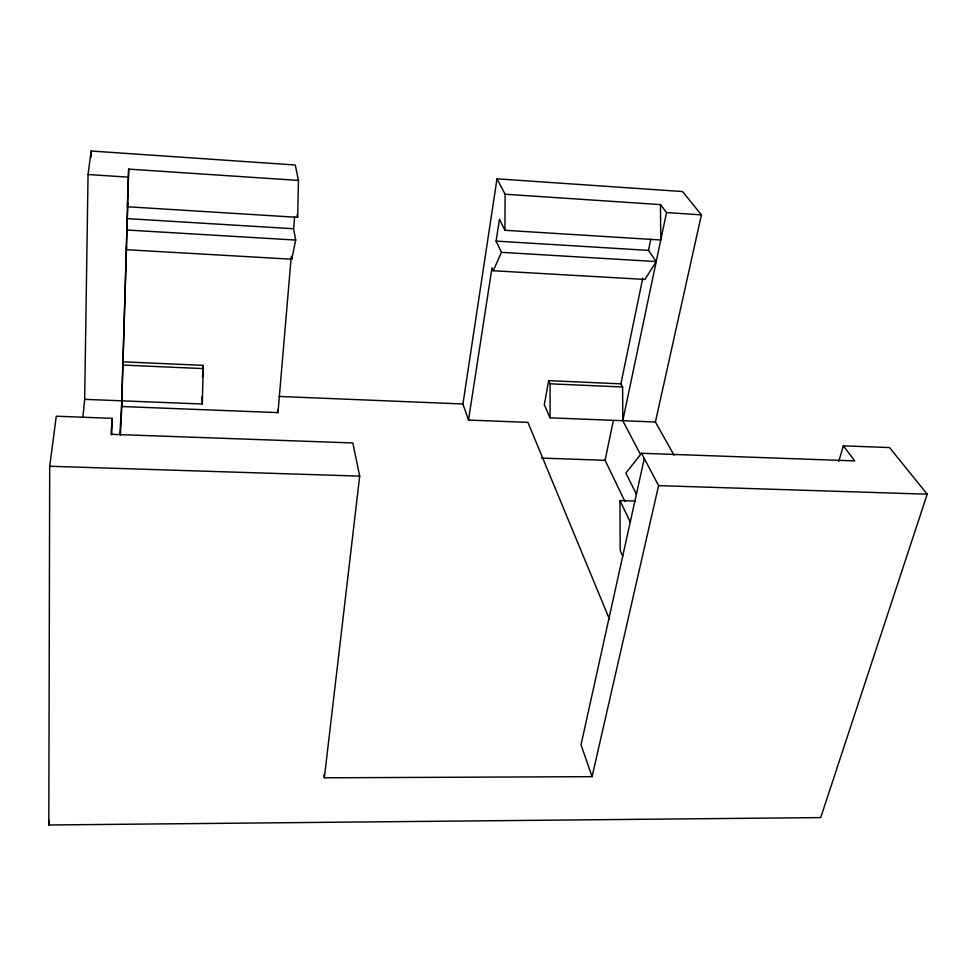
<?xml version="1.0" encoding="UTF-8"?>
<svg xmlns="http://www.w3.org/2000/svg" width="976" height="976" viewBox="0 0 976 976"><rect width="100%" height="100%" fill="white"/><g stroke="black" fill="none" stroke-linecap="round" stroke-linejoin="round"><path stroke-width="1.46" d="M674.062 455.231L655.408 422.01L550.049 417.826L550.098 383.812L548.646 380.652L620.907 383.849L622.627 386.996L622.773 420.717L640.451 454.377M838.75 461.477L843.337 445.837L889.526 447.569L927.2 494.185L820.706 817.583L48.8 824.988L49.703 466.26L56.279 416.215L112.13 418.326L111.715 434.881M505.117 194.236L660.484 204.606L660.764 239.998L504.921 230.287L505.117 194.236L496.991 178.828L682.566 191.552L701.415 214.866L655.408 422.01M127.807 202.837L126.368 249.71L291.763 259.201L295.691 240.072L293.605 228.75L294.618 216.794M82.862 417.484L84.68 399.343L88.06 174.509L91.146 151.012L295.277 165.005L298.473 180.438L297.656 217.355L127.295 206.741L128.673 169.116L298.473 180.438M91.049 157.099L91.146 151.012M119.902 434.283L121.78 400.819L128.673 169.116M120.39 435.357L122.159 400.636M121.78 400.819L126.551 246.818M84.68 399.343L202.3 404.015L203.228 365.366L123.269 361.828M202.544 377.261L203.228 365.366M112.13 418.326L111.069 434.308L352.824 442.958L359.693 476.117L324.349 777.811L592.066 776.664L658.58 485.633L641.537 453.279L625.884 473.079L636.413 494.198M122 406.528L277.977 412.616L291.129 257.835M48.8 824.988L49.227 820.45M609.561 619.467L527.918 422.376L468.504 420.058L462.929 403.979L496.991 178.828M468.504 420.058L491.965 267.888L493.27 270.742L644.953 279.441L656.226 261.58L648.503 250.393L650.846 239.022M493.27 270.742L501.469 252.345L496.101 241.096L499.456 219.307L504.921 230.287M548.646 380.652L544.291 404.784L550.049 417.826M624.921 501.396L605.096 460.294L613.245 420.876M620.907 383.849L642.769 278.087M622.773 420.717L666.523 212.573L660.484 204.606M644.294 458.513L581.025 744.798L592.066 776.664M622.725 556.125L620.187 550.537L619.967 500.554L635.193 501.005M49.703 466.26L359.693 476.117M658.58 485.633L927.2 494.185M541.46 458.086L605.096 460.294M641.537 453.279L854.756 460.904L843.337 445.837M278.953 396.439L462.929 403.979M123.086 365.073L203.362 368.599M550.098 383.812L622.627 386.996M126.636 229.994L295.691 240.072M501.469 252.345L656.226 261.58M127.356 218.624L293.605 228.75M496.101 241.096L648.503 250.393M88.06 174.509L128.137 177.144M666.523 212.573L701.415 214.866M619.967 500.554L630.252 522.075M297.119 214.598L297.656 217.355M291.263 256.31L291.763 259.201M277.611 409.652L277.977 412.616M323.971 774.81L324.349 777.811M202.02 396.585L202.3 404.015"/></g></svg>
